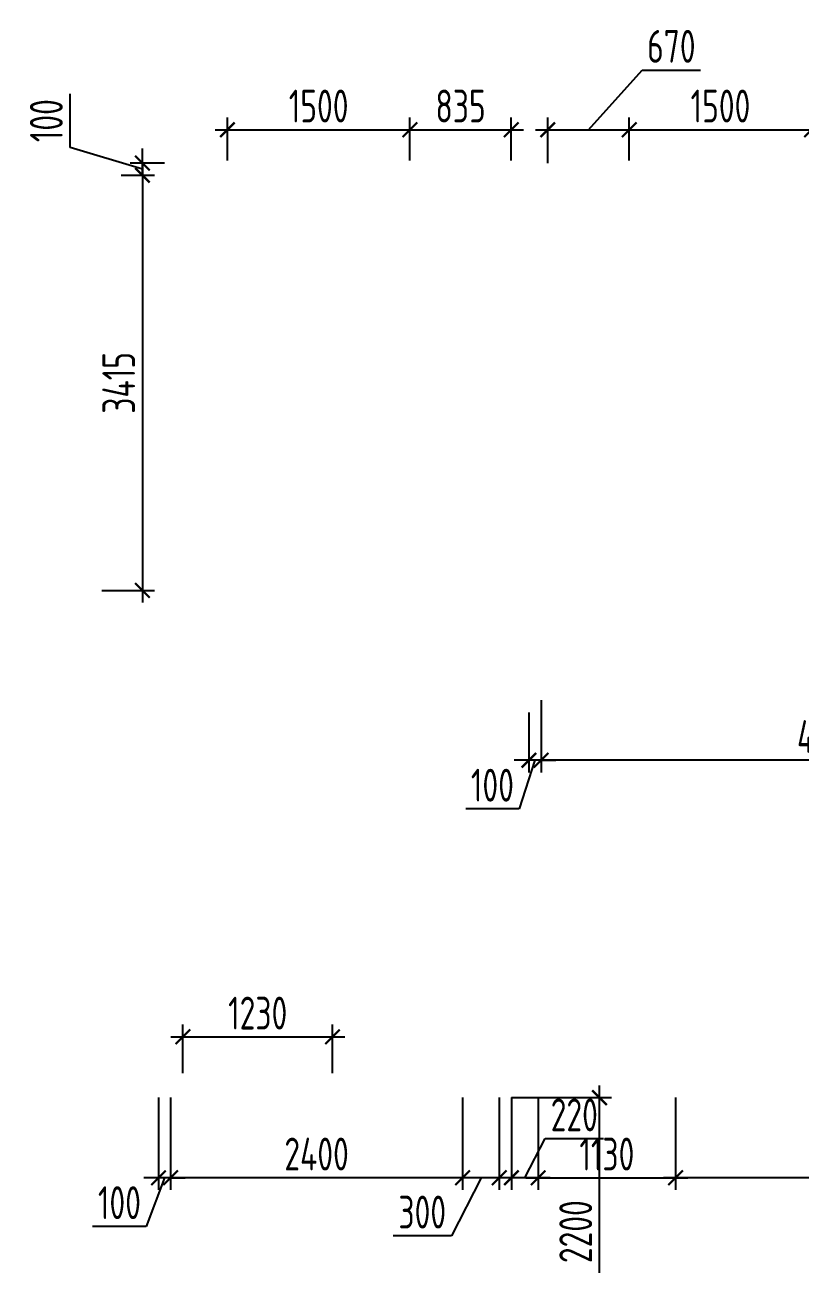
# Model space of a CAD drawing. Header units: millimetres. Extents: x -350007 to 535970, y -888 to 133718.
# Drawn here: x -173264 to -166888, y 69626 to 79817 of the extents above; entities that cross this region are included whole.
import ezdxf

# ---------------------------------------------------------------- set-up
doc = ezdxf.new("R2010")
doc.units = ezdxf.units.MM
doc.layers.add('АР_Размеры нов.', color=15, linetype='Continuous', lineweight=0)
doc.styles.add('ISOCPEUR', font='isocpeur.ttf', dxfattribs={"width": 0.7})
doc.dimstyles.new('R_100', dxfattribs={"dimtxt": 270, "dimasz": 120, "dimexe": 100, "dimexo": 0, "dimgap": 60, "dimtad": 1, "dimdec": 0, "dimrnd": 5, "dimzin": 0, "dimdsep": 46, "dimtxsty": 'ISOCPEUR', "dimblk": 'ARCHTICK', "dimcen": 0, "dimdle": 100, "dimclrd": 256, "dimclre": 256, "dimclrt": 256, "dimadec": 0, "dimazin": 0, "dimtfac": 2, "dimtdec": 0, "dimtofl": 0, "dimtmove": 1, "dimatfit": 3, "dimfxl": 1, "dimtvp": 3, "dimtolj": 1, "dimtzin": 0, "dimarcsym": 0})

# ---------------------------------------------------------------- blocks, each defined once
blk = doc.blocks.new('_ArchTick')
at = {"color": 0, "linetype": 'ByBlock', "const_width": 0.15}
blk.add_lwpolyline([(-0.5, -0.5), (0.5, 0.5)], dxfattribs=at)
blk = doc.blocks.new('*D2882')
at = {"layer": 'АР_Размеры нов.', "lineweight": -2, "ltscale": 100, "transparency": 16777216}
for p, q in [((-171598, 78700), (-171598, 79054)), ((-170098, 78700), (-170098, 79054)), ((-171698, 78954), (-169998, 78954))]:
    blk.add_line(p, q, dxfattribs=at)
at = {"layer": 'АР_Размеры нов.', "lineweight": -2, "ltscale": 100, "transparency": 16777216, "xscale": 120, "yscale": 120, "zscale": 120, "rotation": 180}
blk.add_blockref('_ArchTick', (-171598, 78954), dxfattribs=at)
at = {"layer": 'АР_Размеры нов.', "lineweight": -2, "ltscale": 100, "transparency": 16777216, "xscale": 120, "yscale": 120, "zscale": 120}
blk.add_blockref('_ArchTick', (-170098, 78954), dxfattribs=at)
at = {"layer": 'АР_Размеры нов.', "ltscale": 100, "transparency": 16777216, "insert": (-170848, 79149), "char_height": 270, "attachment_point": 5, "style": 'ISOCPEUR'}
blk.add_mtext('\\A1;1500', dxfattribs=at)
blk = doc.blocks.new('*D2883')
at = {"layer": 'АР_Размеры нов.', "lineweight": -2, "ltscale": 100, "transparency": 16777216}
for p, q in [((-168294, 78700), (-168294, 79054)), ((-166794, 78680), (-166794, 79054)), ((-168394, 78954), (-166694, 78954))]:
    blk.add_line(p, q, dxfattribs=at)
at = {"layer": 'АР_Размеры нов.', "lineweight": -2, "ltscale": 100, "transparency": 16777216, "xscale": 120, "yscale": 120, "zscale": 120, "rotation": 180}
blk.add_blockref('_ArchTick', (-168294, 78954), dxfattribs=at)
at = {"layer": 'АР_Размеры нов.', "lineweight": -2, "ltscale": 100, "transparency": 16777216, "xscale": 120, "yscale": 120, "zscale": 120}
blk.add_blockref('_ArchTick', (-166794, 78954), dxfattribs=at)
at = {"layer": 'АР_Размеры нов.', "ltscale": 100, "transparency": 16777216, "insert": (-167544, 79149), "char_height": 270, "attachment_point": 5, "style": 'ISOCPEUR'}
blk.add_mtext('\\A1;1500', dxfattribs=at)
blk = doc.blocks.new('*D2888')
at = {"layer": 'АР_Размеры нов.', "lineweight": -2, "ltscale": 100, "transparency": 16777216}
for p, q in [((-171964, 71196), (-171964, 71596)), ((-170734, 71196), (-170734, 71596)), ((-172064, 71496), (-170634, 71496))]:
    blk.add_line(p, q, dxfattribs=at)
at = {"layer": 'АР_Размеры нов.', "lineweight": -2, "ltscale": 100, "transparency": 16777216, "xscale": 120, "yscale": 120, "zscale": 120, "rotation": 180}
blk.add_blockref('_ArchTick', (-171964, 71496), dxfattribs=at)
at = {"layer": 'АР_Размеры нов.', "lineweight": -2, "ltscale": 100, "transparency": 16777216, "xscale": 120, "yscale": 120, "zscale": 120}
blk.add_blockref('_ArchTick', (-170734, 71496), dxfattribs=at)
at = {"layer": 'АР_Размеры нов.', "ltscale": 100, "transparency": 16777216, "insert": (-171349, 71691), "char_height": 270, "attachment_point": 5, "style": 'ISOCPEUR'}
blk.add_mtext('\\A1;1230', dxfattribs=at)
blk = doc.blocks.new('*D2900')
at = {"layer": 'АР_Размеры нов.', "lineweight": -2, "ltscale": 100, "transparency": 16777216}
for p, q in [((-169043, 70996), (-169043, 70237)), ((-167913, 70996), (-167913, 70237)), ((-169143, 70337), (-167813, 70337))]:
    blk.add_line(p, q, dxfattribs=at)
at = {"layer": 'АР_Размеры нов.', "lineweight": -2, "ltscale": 100, "transparency": 16777216, "xscale": 120, "yscale": 120, "zscale": 120, "rotation": 180}
blk.add_blockref('_ArchTick', (-169043, 70337), dxfattribs=at)
at = {"layer": 'АР_Размеры нов.', "lineweight": -2, "ltscale": 100, "transparency": 16777216, "xscale": 120, "yscale": 120, "zscale": 120}
blk.add_blockref('_ArchTick', (-167913, 70337), dxfattribs=at)
at = {"layer": 'АР_Размеры нов.', "ltscale": 100, "transparency": 16777216, "insert": (-168478, 70532), "char_height": 270, "attachment_point": 5, "style": 'ISOCPEUR'}
blk.add_mtext('\\A1;1130', dxfattribs=at)
blk = doc.blocks.new('*D2796')
at = {"layer": 'АР_Размеры нов.', "lineweight": -2, "ltscale": 100, "transparency": 16777216}
for p, q in [((-170098, 78700), (-170098, 79054)), ((-169264, 78700), (-169264, 79054)), ((-170198, 78954), (-169164, 78954))]:
    blk.add_line(p, q, dxfattribs=at)
at = {"layer": 'АР_Размеры нов.', "lineweight": -2, "ltscale": 100, "transparency": 16777216, "xscale": 120, "yscale": 120, "zscale": 120, "rotation": 180}
blk.add_blockref('_ArchTick', (-170098, 78954), dxfattribs=at)
at = {"layer": 'АР_Размеры нов.', "lineweight": -2, "ltscale": 100, "transparency": 16777216, "xscale": 120, "yscale": 120, "zscale": 120}
blk.add_blockref('_ArchTick', (-169264, 78954), dxfattribs=at)
at = {"layer": 'АР_Размеры нов.', "ltscale": 100, "transparency": 16777216, "insert": (-169681, 79149), "char_height": 270, "attachment_point": 5, "style": 'ISOCPEUR'}
blk.add_mtext('\\A1;835', dxfattribs=at)
blk = doc.blocks.new('*D2797')
at = {"layer": 'АР_Размеры нов.', "lineweight": -2, "ltscale": 100, "transparency": 16777216}
for p, q in [((-168629, 78954), (-168188, 79445)), ((-168188, 79445), (-167709, 79445)), ((-168964, 78680), (-168964, 79054)), ((-168294, 78700), (-168294, 79054)), ((-169064, 78954), (-168194, 78954))]:
    blk.add_line(p, q, dxfattribs=at)
at = {"layer": 'АР_Размеры нов.', "lineweight": -2, "ltscale": 100, "transparency": 16777216, "xscale": 120, "yscale": 120, "zscale": 120, "rotation": 180}
blk.add_blockref('_ArchTick', (-168964, 78954), dxfattribs=at)
at = {"layer": 'АР_Размеры нов.', "lineweight": -2, "ltscale": 100, "transparency": 16777216, "xscale": 120, "yscale": 120, "zscale": 120}
blk.add_blockref('_ArchTick', (-168294, 78954), dxfattribs=at)
at = {"layer": 'АР_Размеры нов.', "ltscale": 100, "transparency": 16777216, "insert": (-167948, 79640), "char_height": 270, "attachment_point": 5, "style": 'ISOCPEUR'}
blk.add_mtext('\\A1;670', dxfattribs=at)
blk = doc.blocks.new('*D1741')
at = {"layer": 'АР_Размеры нов.', "lineweight": -2, "ltscale": 500, "transparency": 16777216}
for p, q in [((-167913, 70996), (-167913, 70237)), ((-164269, 70996), (-164269, 70237)), ((-164169, 70337), (-168013, 70337))]:
    blk.add_line(p, q, dxfattribs=at)
at = {"layer": 'АР_Размеры нов.', "lineweight": -2, "ltscale": 500, "transparency": 16777216, "xscale": 120, "yscale": 120, "zscale": 120, "rotation": 180}
blk.add_blockref('_ArchTick', (-167913, 70337), dxfattribs=at)
at = {"layer": 'АР_Размеры нов.', "lineweight": -2, "ltscale": 500, "transparency": 16777216, "xscale": 120, "yscale": 120, "zscale": 120}
blk.add_blockref('_ArchTick', (-164269, 70337), dxfattribs=at)
at = {"layer": 'АР_Размеры нов.', "lineweight": 13, "ltscale": 500, "transparency": 16777216, "insert": (-166091, 70532), "char_height": 270, "attachment_point": 5, "style": 'ISOCPEUR'}
blk.add_mtext('\\A1;3645', dxfattribs=at)
blk = doc.blocks.new('*D1742')
at = {"layer": 'АР_Размеры нов.', "lineweight": -2, "ltscale": 500, "transparency": 16777216}
for p, q in [((-169263, 70996), (-169263, 70237)), ((-169043, 70996), (-169043, 70237)), ((-169153, 70337), (-168986, 70659)), ((-168986, 70659), (-168507, 70659)), ((-168943, 70337), (-169363, 70337))]:
    blk.add_line(p, q, dxfattribs=at)
at = {"layer": 'АР_Размеры нов.', "lineweight": -2, "ltscale": 500, "transparency": 16777216, "xscale": 120, "yscale": 120, "zscale": 120, "rotation": 180}
blk.add_blockref('_ArchTick', (-169263, 70337), dxfattribs=at)
at = {"layer": 'АР_Размеры нов.', "lineweight": -2, "ltscale": 500, "transparency": 16777216, "xscale": 120, "yscale": 120, "zscale": 120}
blk.add_blockref('_ArchTick', (-169043, 70337), dxfattribs=at)
at = {"layer": 'АР_Размеры нов.', "lineweight": 13, "ltscale": 500, "transparency": 16777216, "insert": (-168746, 70854), "char_height": 270, "attachment_point": 5, "style": 'ISOCPEUR'}
blk.add_mtext('\\A1;220', dxfattribs=at)
blk = doc.blocks.new('*D1743')
at = {"layer": 'АР_Размеры нов.', "lineweight": -2, "ltscale": 500, "transparency": 16777216}
for p, q in [((-169664, 70996), (-169664, 70237)), ((-169363, 70996), (-169363, 70237)), ((-169263, 70337), (-169764, 70337)), ((-169513, 70337), (-169756, 69860)), ((-169756, 69860), (-170235, 69860))]:
    blk.add_line(p, q, dxfattribs=at)
at = {"layer": 'АР_Размеры нов.', "lineweight": -2, "ltscale": 500, "transparency": 16777216, "xscale": 120, "yscale": 120, "zscale": 120, "rotation": 180}
blk.add_blockref('_ArchTick', (-169664, 70337), dxfattribs=at)
at = {"layer": 'АР_Размеры нов.', "lineweight": -2, "ltscale": 500, "transparency": 16777216, "xscale": 120, "yscale": 120, "zscale": 120}
blk.add_blockref('_ArchTick', (-169363, 70337), dxfattribs=at)
at = {"layer": 'АР_Размеры нов.', "lineweight": 13, "ltscale": 500, "transparency": 16777216, "insert": (-169996, 70055), "char_height": 270, "attachment_point": 5, "style": 'ISOCPEUR'}
blk.add_mtext('\\A1;300', dxfattribs=at)
blk = doc.blocks.new('*D1744')
at = {"layer": 'АР_Размеры нов.', "lineweight": -2, "ltscale": 500, "transparency": 16777216}
for p, q in [((-172065, 70996), (-172065, 70237)), ((-169664, 70996), (-169664, 70237)), ((-169564, 70337), (-172165, 70337))]:
    blk.add_line(p, q, dxfattribs=at)
at = {"layer": 'АР_Размеры нов.', "lineweight": -2, "ltscale": 500, "transparency": 16777216, "xscale": 120, "yscale": 120, "zscale": 120, "rotation": 180}
blk.add_blockref('_ArchTick', (-172065, 70337), dxfattribs=at)
at = {"layer": 'АР_Размеры нов.', "lineweight": -2, "ltscale": 500, "transparency": 16777216, "xscale": 120, "yscale": 120, "zscale": 120}
blk.add_blockref('_ArchTick', (-169664, 70337), dxfattribs=at)
at = {"layer": 'АР_Размеры нов.', "lineweight": 13, "ltscale": 500, "transparency": 16777216, "insert": (-170865, 70532), "char_height": 270, "attachment_point": 5, "style": 'ISOCPEUR'}
blk.add_mtext('\\A1;2400', dxfattribs=at)
blk = doc.blocks.new('*D1745')
at = {"layer": 'АР_Размеры нов.', "lineweight": -2, "ltscale": 500, "transparency": 16777216}
for p, q in [((-172165, 70996), (-172165, 70237)), ((-172065, 70996), (-172065, 70237)), ((-172165, 70337), (-172285, 70337)), ((-172115, 70337), (-172265, 69937)), ((-172065, 70337), (-172165, 70337)), ((-172065, 70337), (-171945, 70337)), ((-172265, 69937), (-172707, 69937))]:
    blk.add_line(p, q, dxfattribs=at)
at = {"layer": 'АР_Размеры нов.', "lineweight": -2, "ltscale": 500, "transparency": 16777216, "xscale": 120, "yscale": 120, "zscale": 120}
blk.add_blockref('_ArchTick', (-172165, 70337), dxfattribs=at)
at = {"layer": 'АР_Размеры нов.', "lineweight": -2, "ltscale": 500, "transparency": 16777216, "xscale": 120, "yscale": 120, "zscale": 120, "rotation": 180}
blk.add_blockref('_ArchTick', (-172065, 70337), dxfattribs=at)
at = {"layer": 'АР_Размеры нов.', "lineweight": 13, "ltscale": 500, "transparency": 16777216, "insert": (-172486, 70132), "char_height": 270, "attachment_point": 5, "style": 'ISOCPEUR'}
blk.add_mtext('\\A1;100', dxfattribs=at)
blk = doc.blocks.new('*D1749')
at = {"layer": 'АР_Размеры нов.', "lineweight": -2, "ltscale": 500, "transparency": 16777216}
for p, q in [((-168539, 68693), (-168539, 71096)), ((-169263, 70996), (-168439, 70996)), ((-169363, 68793), (-168439, 68793))]:
    blk.add_line(p, q, dxfattribs=at)
at = {"layer": 'АР_Размеры нов.', "lineweight": -2, "ltscale": 500, "transparency": 16777216, "xscale": 120, "yscale": 120, "zscale": 120}
for p, rotation in [((-168539, 70996), 90), ((-168539, 68793), 270)]:
    blk.add_blockref('_ArchTick', p, dxfattribs=dict(at, rotation=rotation))
at = {"layer": 'АР_Размеры нов.', "lineweight": 13, "ltscale": 500, "transparency": 16777216, "insert": (-168734, 69894), "char_height": 270, "attachment_point": 5, "rotation": 90, "style": 'ISOCPEUR'}
blk.add_mtext('\\A1;2200', dxfattribs=at)
blk = doc.blocks.new('*D1904')
at = {"layer": 'АР_Размеры нов.', "lineweight": -2, "ltscale": 500, "transparency": 16777216}
for p, q in [((-169019, 74264), (-169019, 73670)), ((-164269, 74164), (-164269, 73670)), ((-164169, 73770), (-169119, 73770))]:
    blk.add_line(p, q, dxfattribs=at)
at = {"layer": 'АР_Размеры нов.', "lineweight": -2, "ltscale": 500, "transparency": 16777216, "xscale": 120, "yscale": 120, "zscale": 120, "rotation": 180}
blk.add_blockref('_ArchTick', (-169019, 73770), dxfattribs=at)
at = {"layer": 'АР_Размеры нов.', "lineweight": -2, "ltscale": 500, "transparency": 16777216, "xscale": 120, "yscale": 120, "zscale": 120}
blk.add_blockref('_ArchTick', (-164269, 73770), dxfattribs=at)
at = {"layer": 'АР_Размеры нов.', "lineweight": 13, "ltscale": 500, "transparency": 16777216, "insert": (-166644, 73965), "char_height": 270, "attachment_point": 5, "style": 'ISOCPEUR'}
blk.add_mtext('\\A1;4750', dxfattribs=at)
blk = doc.blocks.new('*D2090')
at = {"layer": 'АР_Размеры нов.', "lineweight": -2, "ltscale": 500, "transparency": 16777216}
for p, q in [((-172297, 78680), (-172297, 75066)), ((-172472, 78580), (-172197, 78580)), ((-172631, 75166), (-172197, 75166))]:
    blk.add_line(p, q, dxfattribs=at)
at = {"layer": 'АР_Размеры нов.', "lineweight": -2, "ltscale": 500, "transparency": 16777216, "xscale": 120, "yscale": 120, "zscale": 120}
for p, rotation in [((-172297, 78580), 90), ((-172297, 75166), 270)]:
    blk.add_blockref('_ArchTick', p, dxfattribs=dict(at, rotation=rotation))
at = {"layer": 'АР_Размеры нов.', "lineweight": 13, "ltscale": 500, "transparency": 16777216, "insert": (-172492, 76873), "char_height": 270, "attachment_point": 5, "rotation": 90, "style": 'ISOCPEUR'}
blk.add_mtext('\\A1;3415', dxfattribs=at)
blk = doc.blocks.new('*D2244')
at = {"layer": 'АР_Размеры нов.', "lineweight": -2, "ltscale": 500, "transparency": 16777216}
for p, q in [((-172892, 78809), (-172892, 79250)), ((-172297, 78630), (-172892, 78809)), ((-172297, 78680), (-172297, 78800)), ((-172116, 78680), (-172397, 78680)), ((-172297, 78580), (-172297, 78680)), ((-172472, 78580), (-172197, 78580)), ((-172297, 78580), (-172297, 78460))]:
    blk.add_line(p, q, dxfattribs=at)
at = {"layer": 'АР_Размеры нов.', "lineweight": -2, "ltscale": 500, "transparency": 16777216, "xscale": 120, "yscale": 120, "zscale": 120}
for p, rotation in [((-172297, 78680), 270), ((-172297, 78580), 90)]:
    blk.add_blockref('_ArchTick', p, dxfattribs=dict(at, rotation=rotation))
at = {"layer": 'АР_Размеры нов.', "lineweight": 13, "ltscale": 500, "transparency": 16777216, "insert": (-173087, 79029), "char_height": 270, "attachment_point": 5, "rotation": 90, "style": 'ISOCPEUR'}
blk.add_mtext('\\A1;100', dxfattribs=at)
blk = doc.blocks.new('*D2152')
at = {"layer": 'АР_Размеры нов.', "lineweight": -2, "ltscale": 500, "transparency": 16777216}
for p, q in [((-169019, 74264), (-169019, 73670)), ((-169119, 74164), (-169119, 73670)), ((-169119, 73770), (-169239, 73770)), ((-169069, 73770), (-169198, 73370)), ((-169019, 73770), (-169119, 73770)), ((-169019, 73770), (-168899, 73770)), ((-169198, 73370), (-169639, 73370))]:
    blk.add_line(p, q, dxfattribs=at)
at = {"layer": 'АР_Размеры нов.', "lineweight": -2, "ltscale": 500, "transparency": 16777216, "xscale": 120, "yscale": 120, "zscale": 120}
blk.add_blockref('_ArchTick', (-169119, 73770), dxfattribs=at)
at = {"layer": 'АР_Размеры нов.', "lineweight": -2, "ltscale": 500, "transparency": 16777216, "xscale": 120, "yscale": 120, "zscale": 120, "rotation": 180}
blk.add_blockref('_ArchTick', (-169019, 73770), dxfattribs=at)
at = {"layer": 'АР_Размеры нов.', "lineweight": 13, "ltscale": 500, "transparency": 16777216, "insert": (-169419, 73565), "char_height": 270, "attachment_point": 5, "style": 'ISOCPEUR'}
blk.add_mtext('\\A1;100', dxfattribs=at)

msp = doc.modelspace()

# ---------------------------------------------------------------- dimensions: what is measured, and where the dimension line sits
at = {"layer": 'АР_Размеры нов.', "ltscale": 100}
dim = msp.add_linear_dim(base=(-168293.6, 78953.9), p1=(-168963.9, 78680.3), p2=(-168293.6, 78700.3), dimstyle='R_100', override={"dimpost": '\\X', "dimfxl": 2.5, "dimarcsym": 1}, dxfattribs=at)
dim.commit()
dim.dimension.update_dxf_attribs({"geometry": '*D2797', "text_midpoint": (-168127.6, 79445), "dimtype": 160})
at = {"layer": 'АР_Размеры нов.', "lineweight": 13, "ltscale": 500}
for base, p1, p2, picture, middle in [((-172297.1, 78680.3), (-172471.9, 78580.3), (-172116.2, 78680.3), '*D2244', (-173087.1, 78868.8)), ((-172297.1, 75165.7), (-172471.9, 78580.3), (-172630.6, 75165.7), '*D2090', (-172492.1, 76873)), ((-168538.8, 70995.7), (-169362.7, 68793.3), (-169262.7, 70995.7), '*D1749', (-168733.8, 69894.5))]:
    dim = msp.add_linear_dim(base=base, p1=p1, p2=p2, angle=90, dimstyle='R_100', override={"dimpost": '\\X'}, dxfattribs=at)
    dim.commit()
    dim.dimension.update_dxf_attribs({"geometry": picture, "text_midpoint": middle})
at = {"layer": 'АР_Размеры нов.', "ltscale": 100}
for base, p1, p2, override, picture, middle in [((-170097.6, 78953.9), (-171597.6, 78700.3), (-170097.6, 78700.3), {"dimpost": '\\X', "dimfxl": 2.5, "dimarcsym": 1}, '*D2882', (-170847.6, 79148.9)), ((-169263.9, 78953.9), (-170097.6, 78700.3), (-169263.9, 78700.3), {"dimpost": '\\X', "dimfxl": 2.5, "dimarcsym": 1}, '*D2796', (-169680.7, 79148.9)), ((-166793.6, 78953.9), (-168293.6, 78700.3), (-166793.6, 78680.3), {"dimpost": '\\X', "dimfxl": 2.5, "dimarcsym": 1}, '*D2883', (-167543.6, 79148.9)), ((-170733.9, 71495.8), (-171963.9, 71195.7), (-170733.9, 71195.7), {"dimpost": '\\X', "dimfxl": 2.5, "dimarcsym": 1}, '*D2888', (-171348.9, 71690.8)), ((-167912.8, 70337.2), (-169042.8, 70995.7), (-167912.8, 70995.7), {"dimpost": '\\X', "dimfxl": 300, "dimarcsym": 1}, '*D2900', (-168477.8, 70532.2))]:
    dim = msp.add_linear_dim(base=base, p1=p1, p2=p2, dimstyle='R_100', override=override, dxfattribs=at)
    dim.commit()
    dim.dimension.update_dxf_attribs({"geometry": picture, "text_midpoint": middle})
at = {"layer": 'АР_Размеры нов.', "lineweight": 13, "ltscale": 500}
for base, p1, p2, override, picture, middle in [((-169118.9, 73770.2), (-169018.9, 74264.5), (-169118.9, 74164.5), {"dimpost": '\\X'}, '*D2152', (-169257.9, 73370.2)), ((-169262.7, 70337.2), (-169042.8, 70995.7), (-169262.7, 70995.7), {"dimpost": '\\X', "dimfxl": 300, "dimarcsym": 1}, '*D1742', (-168926, 70659.3)), ((-172165.5, 70337.2), (-172065.5, 70995.7), (-172165.5, 70995.7), {"dimpost": '\\X', "dimfxl": 300, "dimarcsym": 1}, '*D1745', (-172325.3, 69937.2)), ((-169663.8, 70337.2), (-169362.7, 70995.7), (-169663.8, 70995.7), {"dimpost": '\\X', "dimfxl": 300, "dimarcsym": 1}, '*D1743', (-169816, 69860.5))]:
    dim = msp.add_linear_dim(base=base, p1=p1, p2=p2, dimstyle='R_100', override=override, dxfattribs=at)
    dim.commit()
    dim.dimension.update_dxf_attribs({"geometry": picture, "text_midpoint": middle, "dimtype": 160})
for base, p1, p2, override, picture, middle in [((-169018.9, 73770.2), (-164268.9, 74164.5), (-169018.9, 74264.5), {"dimpost": '\\X'}, '*D1904', (-166643.9, 73965.2)), ((-172065.5, 70337.2), (-169663.8, 70995.7), (-172065.5, 70995.7), {"dimpost": '\\X', "dimfxl": 300, "dimarcsym": 1}, '*D1744', (-170864.7, 70532.2)), ((-167912.8, 70337.2), (-164268.9, 70995.7), (-167912.8, 70995.7), {"dimpost": '\\X'}, '*D1741', (-166090.8, 70532.2))]:
    dim = msp.add_linear_dim(base=base, p1=p1, p2=p2, dimstyle='R_100', override=override, dxfattribs=at)
    dim.commit()
    dim.dimension.update_dxf_attribs({"geometry": picture, "text_midpoint": middle})

doc.saveas('drawing.dxf')
